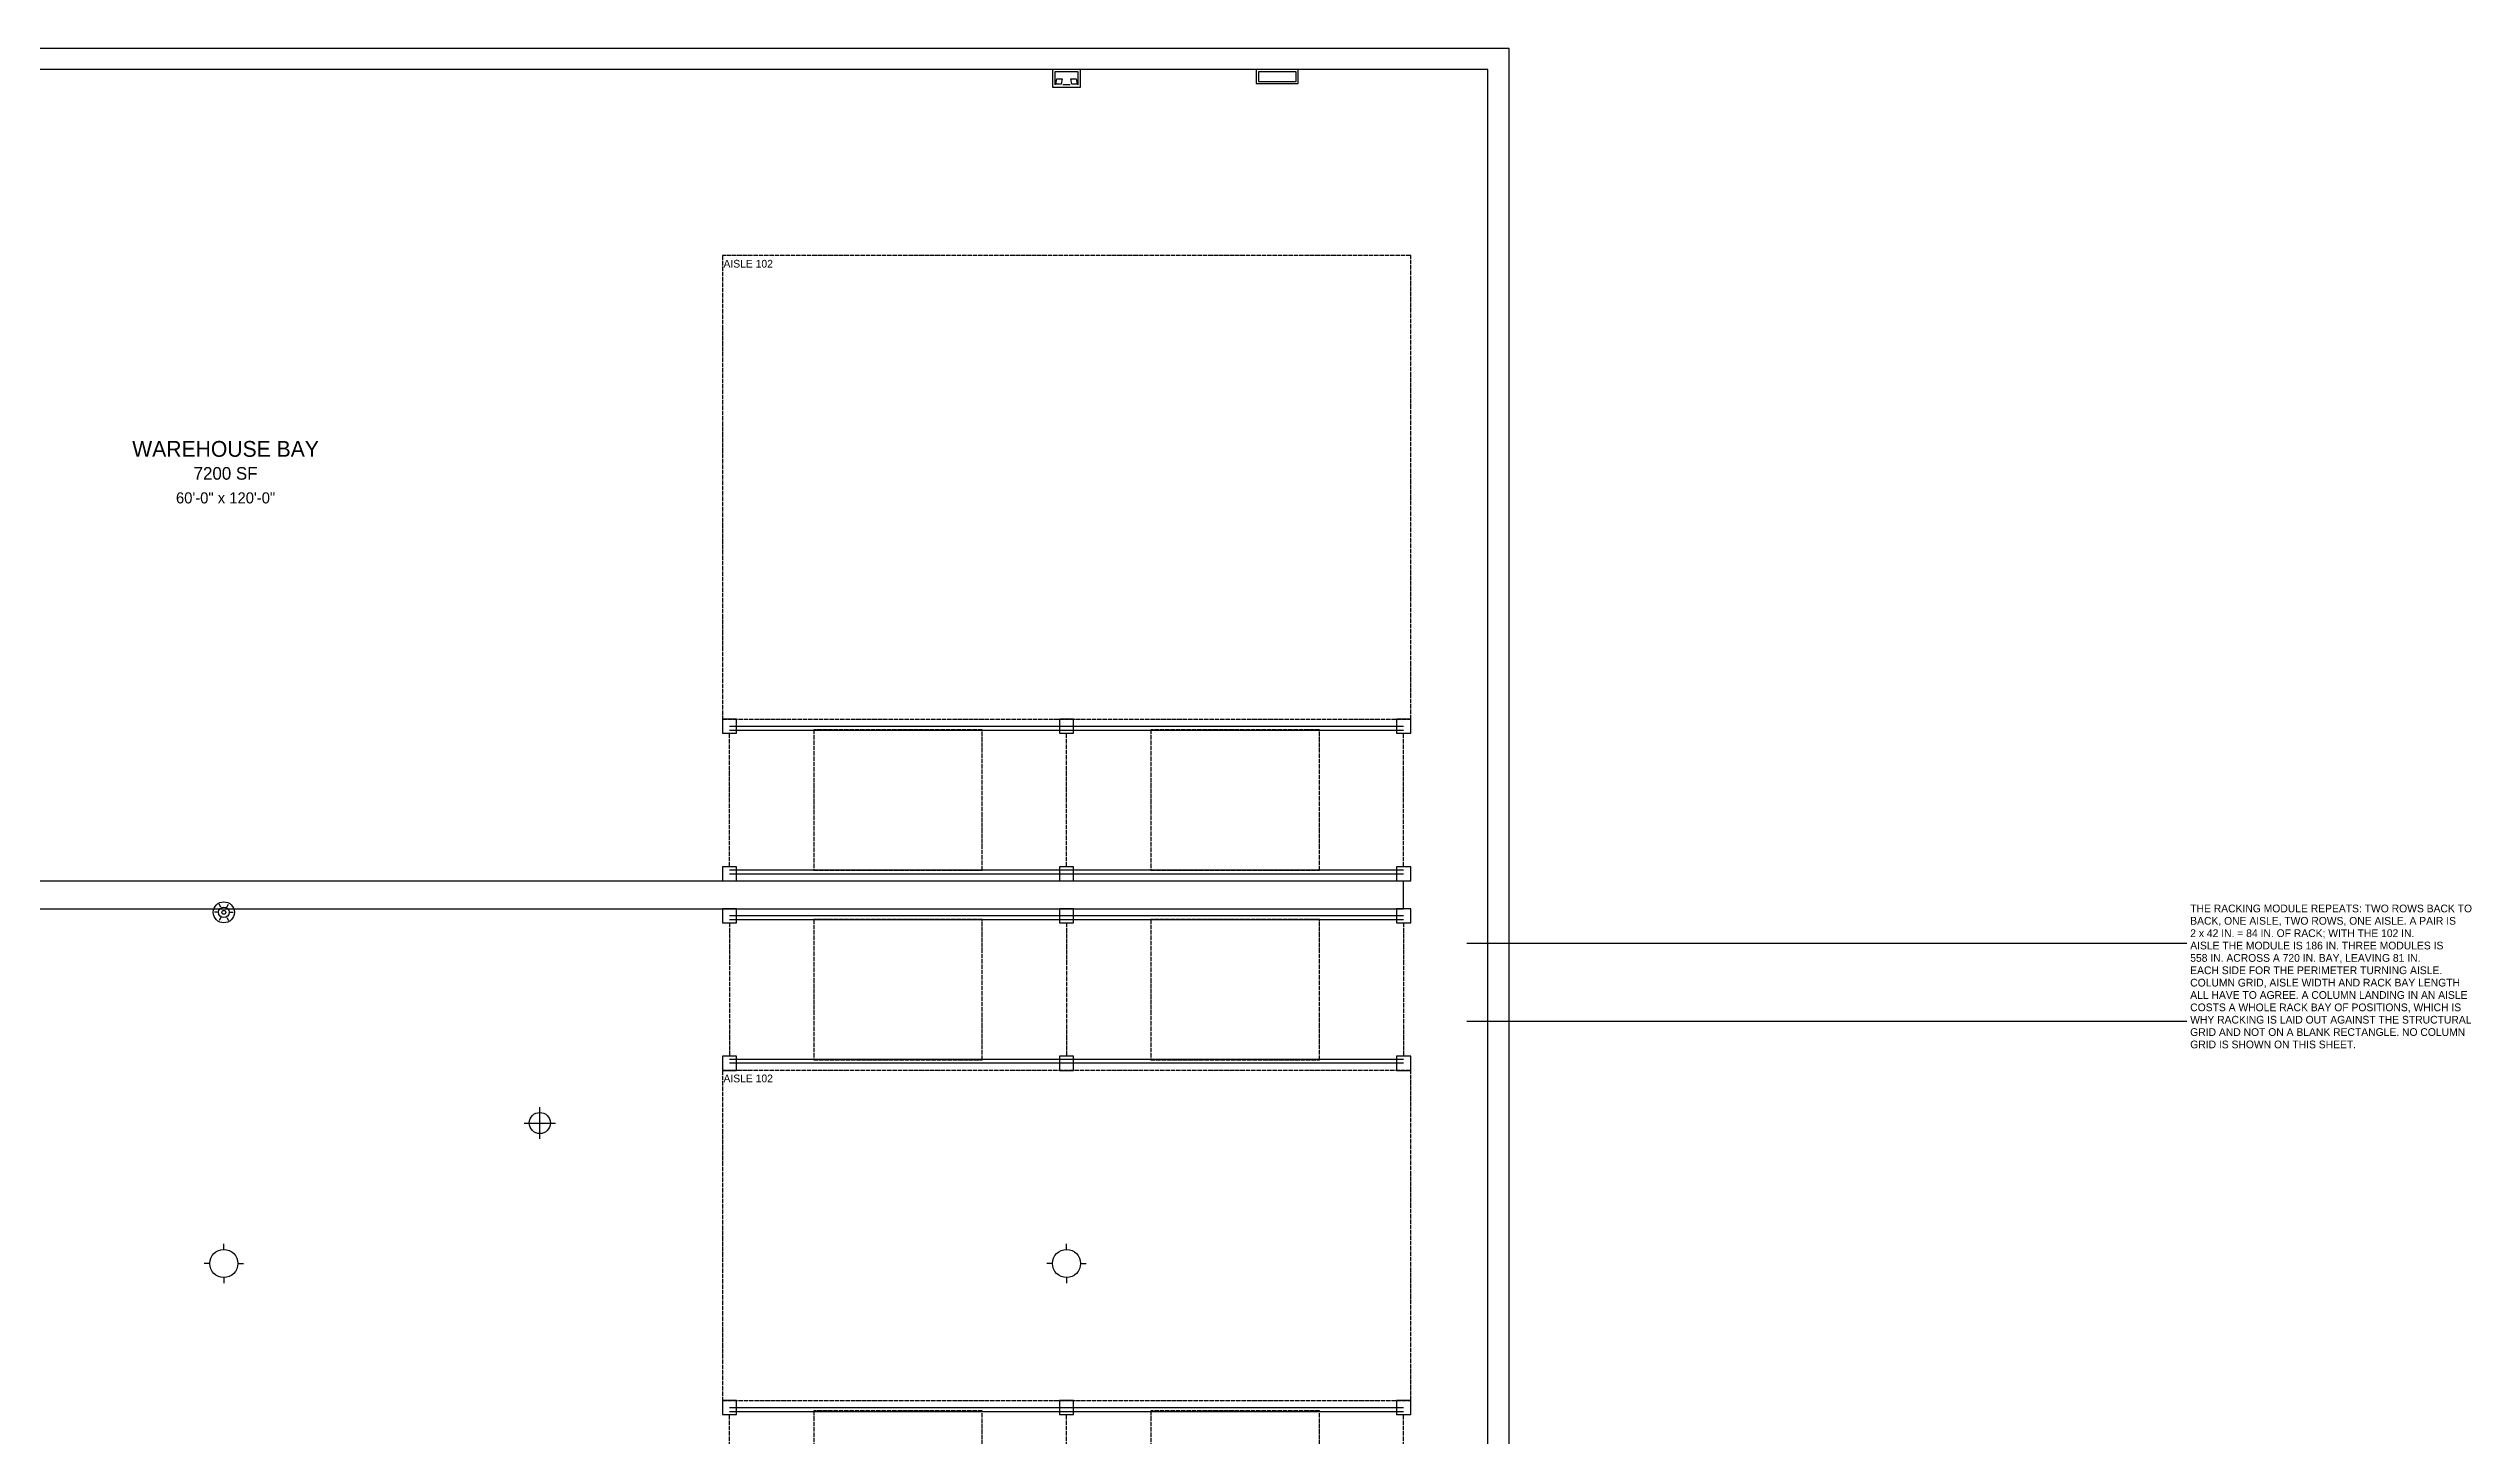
# Model space of a CAD drawing. Header units: inches. Extents: x -380 to 1003, y -134 to 1446.
# Drawn here: x 310 to 1000, y 1051 to 1446 of the extents above; entities that cross this region are included whole.
import ezdxf
from ezdxf.enums import TextEntityAlignment as Align

# ---------------------------------------------------------------- set-up
doc = ezdxf.new("R2010")
doc.units = ezdxf.units.IN
doc.header["$MEASUREMENT"] = 0
doc.linetypes.add('DASHED', pattern=[1.524, 1.27, -0.254])
for name, color, linetype in [('A-ANNO-TEXT', 7, 'Continuous'), ('A-AREA', 8, 'Continuous'), ('A-FLOR-IDEN', 7, 'Continuous'), ('A-WALL', 7, 'Continuous'), ('Q-EQPM', 3, 'Continuous')]:
    doc.layers.add(name, color=color, linetype=linetype)
doc.layers.add('A-CLRN', color=1, linetype='DASHED', plot=False)

# ---------------------------------------------------------------- blocks, each defined once
blk = doc.blocks.new('RACK-BAY')
for p, q in [((0, 42), (192, 42)), ((0, 40.88), (192, 40.88)), ((0, 1.12), (192, 1.12)), ((0, 0), (192, 0))]:
    blk.add_line(p, q)
at = {"linetype": 'DASHED'}
for p, q in [((0, 2), (0, 40)), ((96, 2), (96, 40)), ((192, 2), (192, 40))]:
    blk.add_line(p, q, dxfattribs=at)
for points in [[(-2, 40), (2, 40), (2, 44), (-2, 44)], [(94, 40), (98, 40), (98, 44), (94, 44)], [(190, 40), (194, 40), (194, 44), (190, 44)], [(-2, -2), (2, -2), (2, 2), (-2, 2)], [(94, -2), (98, -2), (98, 2), (94, 2)], [(190, -2), (194, -2), (194, 2), (190, 2)]]:
    blk.add_lwpolyline(points, close=True)
for points in [[(24, 1), (72, 1), (72, 41), (24, 41)], [(120, 1), (168, 1), (168, 41), (120, 41)]]:
    blk.add_lwpolyline(points, close=True, dxfattribs=at)
blk = doc.blocks.new('ELEC-LIGHT-CEILING')
for p, q in [((-4, 0), (-5.6, 0)), ((0, 4), (0, 5.6)), ((4, 0), (5.6, 0)), ((0, -4), (0, -5.6))]:
    blk.add_line(p, q)
blk.add_circle((0, 0), 4)
blk = doc.blocks.new('EXIT-SIGN')
blk.add_line((-1.2, 0), (1.2, 0))
for points in [[(-6, 0), (6, 0), (6, 4), (-6, 4)], [(-5.36, 0.64), (5.36, 0.64), (5.36, 3.36), (-5.36, 3.36)]]:
    blk.add_lwpolyline(points, close=True)
blk = doc.blocks.new('EMERGENCY-LIGHT')
for p, q in [((-2.88125, 3.4125), (-3.35, 3.4125)), ((-1.025, 4.35), (1.025, 4.35)), ((2.88125, 3.4125), (3.35, 3.4125))]:
    blk.add_line(p, q)
for points in [[(-4, 0), (4, 0), (4, 5), (-4, 5)], [(-3.0125, 4.1625), (-1.5125, 4.1625), (-1.25, 2.6625), (-2.75, 2.6625)], [(1.5125, 4.1625), (3.0125, 4.1625), (2.75, 2.6625), (1.25, 2.6625)]]:
    blk.add_lwpolyline(points, close=True)
blk.add_lwpolyline([(-3.35, 4.35), (-3.35, 0.65), (3.35, 0.65), (3.35, 4.35)])
blk = doc.blocks.new('SMOKE-DETECTOR')
for p, q in [((-1.65, 0), (-2.7, 0)), ((-0.83, 1.43), (-1.35, 2.34)), ((0.83, 1.43), (1.35, 2.34)), ((1.65, 0), (2.7, 0)), ((-0.83, -1.43), (-1.35, -2.34)), ((0.83, -1.43), (1.35, -2.34))]:
    blk.add_line(p, q)
for radius in [3, 1.5, 0.54]:
    blk.add_circle((0, 0), radius)
blk = doc.blocks.new('SPRK-HEAD-UPRIGHT')
for p, q in [((-4.5, 0), (4.5, 0)), ((0, -4.5), (0, 4.5))]:
    blk.add_line(p, q)
blk.add_circle((0, 0), 3)

msp = doc.modelspace()

# ---------------------------------------------------------------- linework, layer by layer
at = {"layer": 'A-AREA'}
msp.add_lwpolyline([(-6, -6), (726, -6), (726, -6), (726, 1446), (726, 1446), (-6, 1446), (-6, 1446), (-6, -6)], close=True, dxfattribs=at)
at = {"layer": 'A-CLRN', "linetype": 'DASHED'}
for points in [[(502, 1255), (698, 1255), (698, 1387), (502, 1387), (502, 1255)], [(502, 1061), (698, 1061), (698, 1155), (502, 1155), (502, 1061)], [(502, 1061), (698, 1061), (698, 1155), (502, 1155), (502, 1061)]]:
    msp.add_lwpolyline(points, dxfattribs=at)
at = {"layer": 'A-FLOR-IDEN'}
for p, q in [((919, 1191.09), (714, 1191.09)), ((919, 1168.87), (714, 1168.87))]:
    msp.add_line(p, q, dxfattribs=at)
at = {"layer": 'A-WALL'}
for p, q in [((726, 1446), (-6, 1446)), ((726, -6), (726, 1446)), ((720, 1440), (0, 1440)), ((720, 0), (720, 1440)), ((24, 1209), (696, 1209)), ((696, 1201), (696, 1209)), ((24, 1201), (696, 1201))]:
    msp.add_line(p, q, dxfattribs=at)

# ---------------------------------------------------------------- block references
at = {"layer": 'Q-EQPM', "rotation": 180}
for name, p in [('EMERGENCY-LIGHT', (600, 1440)), ('EXIT-SIGN', (660, 1440)), ('RACK-BAY', (696, 1199))]:
    msp.add_blockref(name, p, dxfattribs=at)
at = {"layer": 'Q-EQPM'}
for name, p in [('RACK-BAY', (504, 1211)), ('SMOKE-DETECTOR', (360, 1200)), ('SPRK-HEAD-UPRIGHT', (450, 1140)), ('ELEC-LIGHT-CEILING', (360, 1100)), ('ELEC-LIGHT-CEILING', (600, 1100)), ('RACK-BAY', (504, 1017))]:
    msp.add_blockref(name, p, dxfattribs=at)

# ---------------------------------------------------------------- texts
at = {"layer": 'A-ANNO-TEXT'}
for s, p in [('THE RACKING MODULE REPEATS: TWO ROWS BACK TO', (920, 1200)), ('2 x 42 IN. = 84 IN. OF RACK; WITH THE 102 IN.', (920, 1192.96)), ('BACK, ONE AISLE, TWO ROWS, ONE AISLE. A PAIR IS', (920, 1196.48)), ('AISLE THE MODULE IS 186 IN. THREE MODULES IS', (920, 1189.44)), ('558 IN. ACROSS A 720 IN. BAY, LEAVING 81 IN.', (920, 1185.92)), ('COLUMN GRID, AISLE WIDTH AND RACK BAY LENGTH', (920, 1178.88)), ('EACH SIDE FOR THE PERIMETER TURNING AISLE.', (920, 1182.4)), ('ALL HAVE TO AGREE. A COLUMN LANDING IN AN AISLE', (920, 1175.36)), ('COSTS A WHOLE RACK BAY OF POSITIONS, WHICH IS', (920, 1171.84)), ('WHY RACKING IS LAID OUT AGAINST THE STRUCTURAL', (920, 1168.32)), ('GRID AND NOT ON A BLANK RECTANGLE. NO COLUMN', (920, 1164.8)), ('GRID IS SHOWN ON THIS SHEET.', (920, 1161.28))]:
    msp.add_text(s, height=2.2, dxfattribs=at).set_placement(p)
at = {"layer": 'A-CLRN'}
for p in [(509.338, 1384.7), (509.338, 1152.7)]:
    msp.add_text('AISLE 102', height=2.2, dxfattribs=at).set_placement(p, align=Align.MIDDLE_CENTER)
at = {"layer": 'A-FLOR-IDEN'}
for s, height, p in [('WAREHOUSE BAY', 4.5, (360.5, 1331.975)), ('7200 SF', 3.6, (360.5, 1325)), ('60\'-0" x 120\'-0"', 3.15, (360.5, 1318.025))]:
    msp.add_text(s, height=height, dxfattribs=at).set_placement(p, align=Align.MIDDLE_CENTER)

doc.saveas('drawing.dxf')
